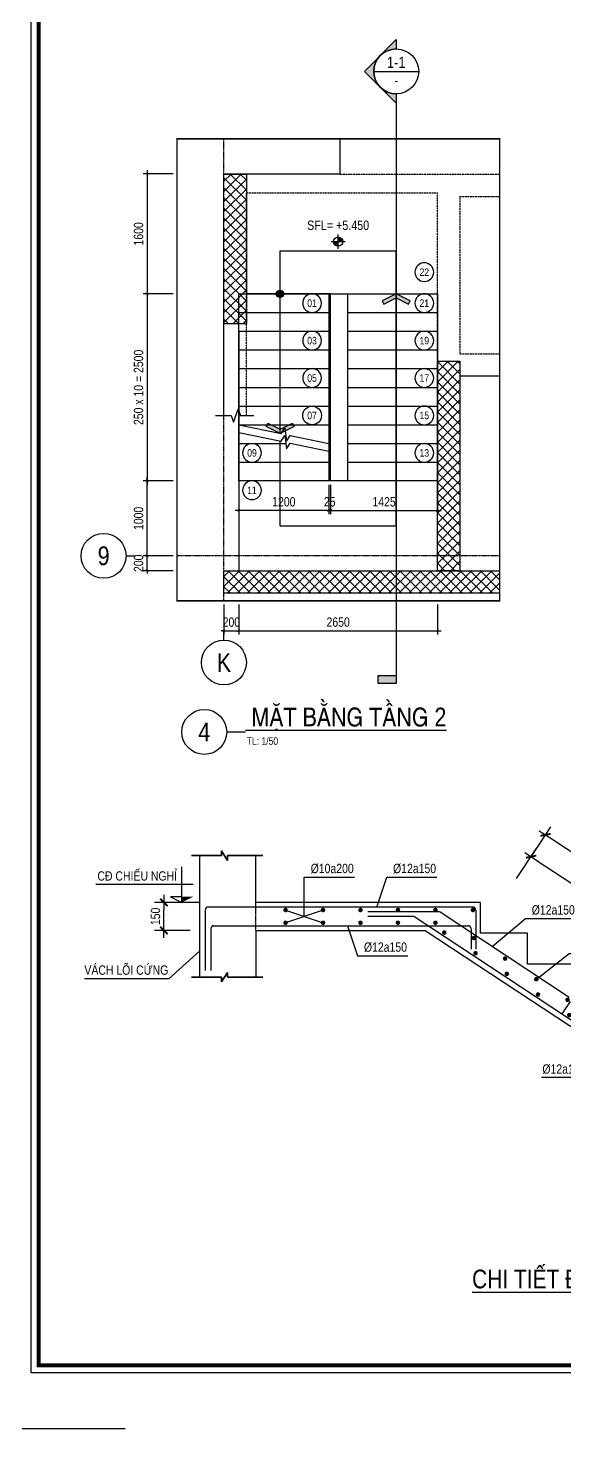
# Model space of a CAD drawing. Header units: millimetres. Extents: x 379264 to 1158416, y -283062 to 356890.
# Drawn here: x 820738 to 827906, y -31152 to -12440 of the extents above; entities that cross this region are included whole.
import ezdxf
from ezdxf.enums import TextEntityAlignment as Align

# ---------------------------------------------------------------- set-up
doc = ezdxf.new("R2010")
doc.units = ezdxf.units.MM
for name, pattern in [('BLOCK A - CHI TIET THANG 2$0$Center101', [13, 10, -1, 1, -1]), ('BLOCK B - CHI TIET THANG 5$0$$0$HIDDEN', [0.375, 0.25, -0.125]), ('BLOCK B - CHI TIET THANG 5$0$HIDDEN', [0.375, 0.25, -0.125]), ('CENTER', [2, 1.25, -0.25, 0.25, -0.25]), ('HIDDEN', [9.525, 6.35, -3.175])]:
    doc.linetypes.add(name, pattern=pattern)
for name, color, linetype in [('01PM. TEXT A', 3, 'Continuous'), ('02PM. TEXT B', 4, 'Continuous'), ('03PM. TEXT C', 1, 'Continuous'), ('04PM. THIN', 7, 'Continuous'), ('05PM. FRAME', 4, 'Continuous'), ('06PM. HIDDEN', 4, 'HIDDEN'), ('07PM. WACO', 6, 'Continuous'), ('08PM. SSS X', 6, 'Continuous'), ('11PM. DIM', 2, 'Continuous'), ('12PM. GRID', 8, 'CENTER'), ('13PM. HATCH', 8, 'Continuous'), ('BLOCK A - CHI TIET THANG 2$0$Basement Grid Line', 250, 'BLOCK A - CHI TIET THANG 2$0$Center101'), ('BLOCK A - CHI TIET THANG 2$0$Number Step', 94, 'Continuous'), ('BLOCK B - CHI TIET THANG 5$0$Ghi chu ban ve', 3, 'Continuous'), ('BLOCK B - CHI TIET THANG 5$0$Ky hieu Truc', 1, 'Continuous'), ('BLOCK B - CHI TIET THANG 5$0$Number Step', 94, 'Continuous'), ('MB Ham 1$0$Staircase', 30, 'Continuous'), ('MB_Cot tang 1$0$Concrete Line', 6, 'Continuous')]:
    doc.layers.add(name, color=color, linetype=linetype)
doc.styles.add('[PMDC2013]STYLE', font='arial.ttf', dxfattribs={"width": 0.8})
doc.styles.add('BLOCK A - CHI TIET THANG 2$0$VNI-HelveCB', font='VHELVCB_0.TTF')
doc.styles.add('BLOCK B - CHI TIET THANG 5$0$$0$Title Block Bold', font='VHELVEB_0.TTF')
doc.styles.add('BLOCK B - CHI TIET THANG 5$0$VNI-HelveC', font='VHELVCN_0.TTF')
doc.styles.add('BLOCK B - CHI TIET THANG 5$0$VNI-HelveCB', font='VHELVCB_0.TTF')
doc.dimstyles.new('20', dxfattribs={"dimtxt": 250, "dimasz": 200, "dimexe": 250, "dimexo": 0, "dimgap": 100, "dimtad": 1, "dimdec": 0, "dimlfac": 0.2, "dimzin": 0, "dimdsep": 46, "dimtxsty": '[PMDC2013]STYLE', "dimblk": 'TICK', "dimcen": 0, "dimdle": 300, "dimclrd": 2, "dimclre": 2, "dimclrt": 4, "dimadec": 0, "dimazin": 0, "dimtfac": 0.004, "dimtdec": 0, "dimtix": 1, "dimtmove": 2, "dimatfit": 3, "dimldrblk": 'TICK', "dimfxl": 1, "dimtvp": 0.8, "dimtolj": 1, "dimtzin": 0, "dimarcsym": 0})
doc.dimstyles.new('BLOCK A - CHI TIET THANG 1$0$Dim 50 (A1-A2)', dxfattribs={"dimscale": 50, "dimtxt": 2.5, "dimasz": 0.7, "dimexe": 1, "dimexo": 1, "dimgap": 1, "dimtad": 1, "dimdec": 0, "dimzin": 12, "dimdsep": 46, "dimtxsty": '[PMDC2013]STYLE', "dimblk": 'ARCHTICK', "dimcen": 0, "dimdle": 1, "dimclrd": 2, "dimclre": 2, "dimclrt": 4, "dimadec": 0, "dimazin": 0, "dimtfac": 1, "dimtdec": 0, "dimtix": 1, "dimtmove": 2, "dimatfit": 3, "dimldrblk": 'ARCHTICK', "dimfxl": 1, "dimtolj": 1, "dimtzin": 0, "dimarcsym": 0})

# ---------------------------------------------------------------- blocks, each defined once
blk = doc.blocks.new('*U697')
at = {"layer": '13PM. HATCH'}
h = blk.add_hatch(dxfattribs=at)
h.set_pattern_fill('ANSI37', color=256, scale=30, style=0)
h.set_pattern_definition([(45, (-200, 2500), (-67.352, 67.352), []), (135, (-200, 2500), (-67.352, -67.352), [])])
h.paths.add_polyline_path([(-250, 2650), (-250, -150), (50, -150), (50, 2650)])
at = {"layer": '07PM. WACO'}
blk.add_lwpolyline([(-250, 2650), (-250, -150), (50, -150), (50, 2650)], close=True, dxfattribs=at)
blk = doc.blocks.new('_ArchTick')
at = {"color": 0, "linetype": 'ByBlock', "const_width": 0.15}
blk.add_lwpolyline([(-0.5, -0.5), (0.5, 0.5)], dxfattribs=at)
blk = doc.blocks.new('*D725')
at = {"layer": '11PM. DIM', "color": 2, "lineweight": -2, "transparency": 16777216}
for p, q in [((822327, -19490), (822327, -19455)), ((822677, -19490), (822277, -19490)), ((822327, -19690), (822327, -19490)), ((822677, -19690), (822277, -19690)), ((822327, -19690), (822327, -19725))]:
    blk.add_line(p, q, dxfattribs=at)
at = {"layer": 'Defpoints', "color": 0, "transparency": 16777216}
for p in [(822327, -19490), (822727, -19490), (822727, -19690)]:
    blk.add_point(p, dxfattribs=at)
at = {"layer": '11PM. DIM', "color": 2, "lineweight": -2, "transparency": 16777216, "xscale": 35, "yscale": 35, "zscale": 35}
for p, rotation in [((822327, -19490), 270), ((822327, -19690), 90)]:
    blk.add_blockref('_ArchTick', p, dxfattribs=dict(at, rotation=rotation))
at = {"layer": '11PM. DIM', "color": 4, "transparency": 16777216, "insert": (822214, -19590), "char_height": 125, "attachment_point": 5, "rotation": 90, "style": '[PMDC2013]STYLE'}
blk.add_mtext('\\A1;200', dxfattribs=at)
blk = doc.blocks.new('*D726')
at = {"layer": '11PM. DIM', "color": 2, "lineweight": -2, "transparency": 16777216}
for p, q in [((823353, -20140), (823353, -20540)), ((823553, -20140), (823553, -20540)), ((823353, -20490), (823318, -20490)), ((823353, -20490), (823553, -20490)), ((823553, -20490), (823588, -20490))]:
    blk.add_line(p, q, dxfattribs=at)
at = {"layer": 'Defpoints', "color": 0, "transparency": 16777216}
for p in [(823353, -20090), (823553, -20090), (823553, -20490)]:
    blk.add_point(p, dxfattribs=at)
at = {"layer": '11PM. DIM', "color": 2, "lineweight": -2, "transparency": 16777216, "xscale": 35, "yscale": 35, "zscale": 35}
blk.add_blockref('_ArchTick', (823353, -20490), dxfattribs=at)
at = {"layer": '11PM. DIM', "color": 2, "lineweight": -2, "transparency": 16777216, "xscale": 35, "yscale": 35, "zscale": 35, "rotation": 180}
blk.add_blockref('_ArchTick', (823553, -20490), dxfattribs=at)
at = {"layer": '11PM. DIM', "color": 4, "transparency": 16777216, "insert": (823453, -20376), "char_height": 125, "attachment_point": 5, "style": '[PMDC2013]STYLE'}
blk.add_mtext('\\A1;200', dxfattribs=at)
blk = doc.blocks.new('*D727')
at = {"layer": '11PM. DIM', "color": 2, "lineweight": -2, "transparency": 16777216}
for p, q in [((823553, -20140), (823553, -20540)), ((826203, -20140), (826203, -20540)), ((823503, -20490), (826253, -20490))]:
    blk.add_line(p, q, dxfattribs=at)
at = {"layer": 'Defpoints', "color": 0, "transparency": 16777216}
for p in [(823553, -20090), (826203, -20090), (826203, -20490)]:
    blk.add_point(p, dxfattribs=at)
at = {"layer": '11PM. DIM', "color": 2, "lineweight": -2, "transparency": 16777216, "xscale": 35, "yscale": 35, "zscale": 35, "rotation": 180}
blk.add_blockref('_ArchTick', (823553, -20490), dxfattribs=at)
at = {"layer": '11PM. DIM', "color": 2, "lineweight": -2, "transparency": 16777216, "xscale": 35, "yscale": 35, "zscale": 35}
blk.add_blockref('_ArchTick', (826203, -20490), dxfattribs=at)
at = {"layer": '11PM. DIM', "color": 4, "transparency": 16777216, "insert": (824878, -20376), "char_height": 125, "attachment_point": 5, "style": '[PMDC2013]STYLE'}
blk.add_mtext('\\A1;2650', dxfattribs=at)
blk = doc.blocks.new('BLOCK B - CHI TIET THANG 5$0$HTT-Grid')
at = {"layer": '05PM. FRAME', "linetype": 'ByBlock', "lineweight": -2}
blk.add_line((0, -2.5), (0, 0), dxfattribs=at)
blk.add_circle((0, -8.5), 6, dxfattribs=at)
at = {"layer": '03PM. TEXT C', "linetype": 'ByBlock', "lineweight": -2, "style": 'BLOCK B - CHI TIET THANG 5$0$VNI-HelveC'}
blk.add_attdef('GRID', text='', height=5, dxfattribs=at).set_placement((0, -8.5), align=Align.MIDDLE)
blk = doc.blocks.new('*U693')
h = blk.add_hatch(color=256)
edge = h.paths.add_edge_path()
edge.add_line((0, -600), (0, -849))
edge.add_line((0, -849), (-849, 0))
edge.add_line((-849, 0), (0, 849))
edge.add_line((0, 849), (0, 600))
edge.add_arc((0, 0), 600, 90, 270)
blk.add_hatch(color=256).paths.add_polyline_path([(-480, -16350), (-480, -16136), (0, -16136), (0, -16350)])
blk.add_line((-600, 0), (600, 0))
at = {"linetype": 'BLOCK B - CHI TIET THANG 5$0$$0$HIDDEN', "ltscale": 10}
blk.add_line((0, -600), (0, -16350), dxfattribs=at)
blk.add_lwpolyline([(0, -600), (0, -849), (-849, 0), (0, 849), (0, 600, 1)], format="xyb", close=True)
blk.add_lwpolyline([(-480, -16350), (-480, -16136), (0, -16136), (0, -16350)], close=True)
blk.add_circle((0, 0), 600)
at = {"style": 'BLOCK B - CHI TIET THANG 5$0$$0$Title Block Bold', "flags": 8}
blk.add_attdef('VIEWNUMBER', text='', height=300, dxfattribs=at).set_placement((0, 0), align=Align.BOTTOM_CENTER)
blk.add_attdef('DRAWINGREFERENCE', text='', height=250, dxfattribs=at).set_placement((0, -120), align=Align.TOP_CENTER)
blk = doc.blocks.new('*D728')
at = {"layer": '11PM. DIM', "color": 2, "lineweight": -2, "transparency": 16777216}
for p, q in [((822677, -15990), (822277, -15990)), ((822327, -15940), (822327, -18540)), ((822677, -18490), (822277, -18490))]:
    blk.add_line(p, q, dxfattribs=at)
at = {"layer": 'Defpoints', "color": 0, "transparency": 16777216}
for p in [(822727, -15990), (822327, -18490), (822727, -18490)]:
    blk.add_point(p, dxfattribs=at)
at = {"layer": '11PM. DIM', "color": 2, "lineweight": -2, "transparency": 16777216, "xscale": 35, "yscale": 35, "zscale": 35}
for p, rotation in [((822327, -15990), 90), ((822327, -18490), 270)]:
    blk.add_blockref('_ArchTick', p, dxfattribs=dict(at, rotation=rotation))
at = {"layer": '11PM. DIM', "color": 4, "transparency": 16777216, "insert": (822214, -17240), "char_height": 125, "attachment_point": 5, "rotation": 90, "style": '[PMDC2013]STYLE'}
blk.add_mtext('\\A1;250 x 10 = 2500', dxfattribs=at)
blk = doc.blocks.new('*U696')
at = {"layer": '13PM. HATCH'}
h = blk.add_hatch(dxfattribs=at)
h.set_pattern_fill('ANSI37', color=256, scale=30, style=0)
h.set_pattern_definition([(45, (-200, 1700), (-67.352, 67.352), []), (135, (-200, 1700), (-67.352, -67.352), [])])
h.paths.add_polyline_path([(-250, 1850), (-250, -150), (50, -150), (50, 1850)])
at = {"layer": '07PM. WACO'}
blk.add_lwpolyline([(-250, 1850), (-250, -150), (50, -150), (50, 1850)], close=True, dxfattribs=at)
blk = doc.blocks.new('MB Ham 1$0$Arrow 60')
at = {"linetype": 'ByBlock', "lineweight": -2}
h = blk.add_hatch(color=0, dxfattribs=at)
h.paths.add_polyline_path([(1.88, 0.94), (1.65, 1.38), (0, 0.56), (-1.65, 1.38), (-1.88, 0.94), (0, 0)], flags=17)
h.paths.add_polyline_path([(1.65, 1.38), (1.88, 0.94), (0, 0), (-1.88, 0.94), (-1.65, 1.38), (0, 0.56)])
blk.add_hatch(color=0, dxfattribs=at).paths.add_polyline_path([(1.65, 1.38), (1.88, 0.94), (0, 0), (-1.88, 0.94), (-1.65, 1.38), (0, 0.56)])
at = {"color": 0, "linetype": 'ByBlock', "lineweight": -2}
blk.add_lwpolyline([(1.65, 1.38), (1.88, 0.94), (0, 0), (-1.88, 0.94), (-1.65, 1.38), (0, 0.56)], close=True, dxfattribs=at)
blk = doc.blocks.new('MB Ham 1$0$Dot')
at = {"linetype": 'ByBlock', "lineweight": -2}
h = blk.add_hatch(color=0, dxfattribs=at)
edge = h.paths.add_edge_path()
edge.add_arc((0, 0), 0.5, 0, 360)
at = {"color": 0, "linetype": 'ByBlock', "lineweight": -2}
blk.add_line((0, -1), (0, 1), dxfattribs=at)
blk.add_circle((0, 0), 0.5, dxfattribs=at)
blk = doc.blocks.new('BLOCK A - CHI TIET THANG 2$0$Number Step')
at = {"color": 0, "linetype": 'ByBlock'}
blk.add_circle((0, 0), 2.5, dxfattribs=at)
at = {"color": 0, "linetype": 'ByBlock', "lineweight": -2, "style": 'BLOCK A - CHI TIET THANG 2$0$VNI-HelveCB'}
blk.add_attdef('TEXT', text='', height=2, dxfattribs=at).set_placement((0, 0), align=Align.MIDDLE)
blk = doc.blocks.new('*D729')
at = {"layer": '11PM. DIM', "color": 2, "lineweight": -2, "transparency": 16777216}
for p, q in [((824778, -18540), (824778, -18933)), ((826203, -18540), (826203, -18933)), ((824728, -18883), (826253, -18883))]:
    blk.add_line(p, q, dxfattribs=at)
at = {"layer": 'Defpoints', "color": 0, "transparency": 16777216}
for p in [(824778, -18490), (826203, -18490), (826203, -18883)]:
    blk.add_point(p, dxfattribs=at)
at = {"layer": '11PM. DIM', "color": 2, "lineweight": -2, "transparency": 16777216, "xscale": 35, "yscale": 35, "zscale": 35, "rotation": 180}
blk.add_blockref('_ArchTick', (824778, -18883), dxfattribs=at)
at = {"layer": '11PM. DIM', "color": 2, "lineweight": -2, "transparency": 16777216, "xscale": 35, "yscale": 35, "zscale": 35}
blk.add_blockref('_ArchTick', (826203, -18883), dxfattribs=at)
at = {"layer": '11PM. DIM', "color": 4, "transparency": 16777216, "insert": (825491, -18769), "char_height": 125, "attachment_point": 5, "style": '[PMDC2013]STYLE'}
blk.add_mtext('\\A1;1425', dxfattribs=at)
blk = doc.blocks.new('*D730')
at = {"layer": '11PM. DIM', "color": 2, "lineweight": -2, "transparency": 16777216}
for p, q in [((823553, -18540), (823553, -18933)), ((824753, -18540), (824753, -18933)), ((824803, -18883), (823503, -18883))]:
    blk.add_line(p, q, dxfattribs=at)
at = {"layer": 'Defpoints', "color": 0, "transparency": 16777216}
for p in [(823553, -18490), (824753, -18490), (823553, -18883)]:
    blk.add_point(p, dxfattribs=at)
at = {"layer": '11PM. DIM', "color": 2, "lineweight": -2, "transparency": 16777216, "xscale": 35, "yscale": 35, "zscale": 35, "rotation": 180}
blk.add_blockref('_ArchTick', (823553, -18883), dxfattribs=at)
at = {"layer": '11PM. DIM', "color": 2, "lineweight": -2, "transparency": 16777216, "xscale": 35, "yscale": 35, "zscale": 35}
blk.add_blockref('_ArchTick', (824753, -18883), dxfattribs=at)
at = {"layer": '11PM. DIM', "color": 4, "transparency": 16777216, "insert": (824153, -18769), "char_height": 125, "attachment_point": 5, "style": '[PMDC2013]STYLE'}
blk.add_mtext('\\A1;1200', dxfattribs=at)
blk = doc.blocks.new('*D731')
at = {"layer": '11PM. DIM', "color": 2, "lineweight": -2, "transparency": 16777216}
for p, q in [((822677, -18490), (822277, -18490)), ((822327, -19540), (822327, -18440)), ((822677, -19490), (822277, -19490))]:
    blk.add_line(p, q, dxfattribs=at)
at = {"layer": 'Defpoints', "color": 0, "transparency": 16777216}
for p in [(822327, -18490), (822727, -18490), (822727, -19490)]:
    blk.add_point(p, dxfattribs=at)
at = {"layer": '11PM. DIM', "color": 2, "lineweight": -2, "transparency": 16777216, "xscale": 35, "yscale": 35, "zscale": 35}
for p, rotation in [((822327, -18490), 90), ((822327, -19490), 270)]:
    blk.add_blockref('_ArchTick', p, dxfattribs=dict(at, rotation=rotation))
at = {"layer": '11PM. DIM', "color": 4, "transparency": 16777216, "insert": (822214, -18990), "char_height": 125, "attachment_point": 5, "rotation": 90, "style": '[PMDC2013]STYLE'}
blk.add_mtext('\\A1;1000', dxfattribs=at)
blk = doc.blocks.new('*D732')
at = {"layer": '11PM. DIM', "color": 2, "lineweight": -2, "transparency": 16777216}
for p, q in [((822677, -14390), (822277, -14390)), ((822327, -14340), (822327, -16040)), ((822677, -15990), (822277, -15990))]:
    blk.add_line(p, q, dxfattribs=at)
at = {"layer": 'Defpoints', "color": 0, "transparency": 16777216}
for p in [(822727, -14390), (822327, -15990), (822727, -15990)]:
    blk.add_point(p, dxfattribs=at)
at = {"layer": '11PM. DIM', "color": 2, "lineweight": -2, "transparency": 16777216, "xscale": 35, "yscale": 35, "zscale": 35}
for p, rotation in [((822327, -14390), 90), ((822327, -15990), 270)]:
    blk.add_blockref('_ArchTick', p, dxfattribs=dict(at, rotation=rotation))
at = {"layer": '11PM. DIM', "color": 4, "transparency": 16777216, "insert": (822214, -15190), "char_height": 125, "attachment_point": 5, "rotation": 90, "style": '[PMDC2013]STYLE'}
blk.add_mtext('\\A1;1600', dxfattribs=at)
blk = doc.blocks.new('BLOCK B - CHI TIET THANG 5$0$HTT-Title')
at = {"lineweight": -2}
blk.add_line((6, 0), (11, 0), dxfattribs=at)
at = {"linetype": 'ByBlock', "lineweight": -2}
blk.add_circle((0, 0), 6, dxfattribs=at)
at = {"linetype": 'ByBlock', "lineweight": -2, "style": 'BLOCK B - CHI TIET THANG 5$0$VNI-HelveCB'}
blk.add_attdef('DWG.NAME', text='', height=5, dxfattribs=at).set_placement((11, 0), align=Align.BOTTOM_LEFT)
blk.add_attdef('NUMBER', text='', height=5, dxfattribs=at).set_placement((0, 0), align=Align.MIDDLE_CENTER)
at = {"linetype": 'ByBlock', "lineweight": -2, "style": 'BLOCK B - CHI TIET THANG 5$0$VNI-HelveC'}
blk.add_attdef('SCALE', text='', height=2, dxfattribs=at).set_placement((11.32, -1.41), align=Align.TOP_LEFT)
blk = doc.blocks.new('BLOCK B - CHI TIET THANG 5$0$Number Step')
at = {"color": 0, "linetype": 'ByBlock'}
blk.add_circle((0, 0), 2.5, dxfattribs=at)
at = {"color": 0, "linetype": 'ByBlock', "lineweight": -2, "style": 'BLOCK B - CHI TIET THANG 5$0$VNI-HelveCB'}
blk.add_attdef('TEXT', text='', height=2, dxfattribs=at).set_placement((0, 0), align=Align.MIDDLE)
blk = doc.blocks.new('*D733')
at = {"layer": '11PM. DIM', "color": 2, "lineweight": -2, "transparency": 16777216}
for p, q in [((824753, -18540), (824753, -18933)), ((824778, -18540), (824778, -18933)), ((824753, -18883), (824718, -18883)), ((824753, -18883), (824778, -18883)), ((824778, -18883), (824813, -18883))]:
    blk.add_line(p, q, dxfattribs=at)
at = {"layer": 'Defpoints', "color": 0, "transparency": 16777216}
for p in [(824753, -18490), (824778, -18490), (824778, -18883)]:
    blk.add_point(p, dxfattribs=at)
at = {"layer": '11PM. DIM', "color": 2, "lineweight": -2, "transparency": 16777216, "xscale": 35, "yscale": 35, "zscale": 35}
blk.add_blockref('_ArchTick', (824753, -18883), dxfattribs=at)
at = {"layer": '11PM. DIM', "color": 2, "lineweight": -2, "transparency": 16777216, "xscale": 35, "yscale": 35, "zscale": 35, "rotation": 180}
blk.add_blockref('_ArchTick', (824778, -18883), dxfattribs=at)
at = {"layer": '11PM. DIM', "color": 4, "transparency": 16777216, "insert": (824765, -18769), "char_height": 125, "attachment_point": 5, "style": '[PMDC2013]STYLE'}
blk.add_mtext('\\A1;25', dxfattribs=at)
blk = doc.blocks.new('BLOCK B - CHI TIET THANG 5$0$13123123213')
at = {"linetype": 'ByBlock'}
h = blk.add_hatch(color=0, dxfattribs=at)
h.paths.add_polyline_path([(0, 1), (0, 0), (1, 0, 0.414214)])
h.paths.add_polyline_path([(0, 0), (-1, 0, 0.414214), (0, -1)])
at = {"color": 0, "linetype": 'ByBlock'}
for p, q in [((-1.5, 0), (1.5, 0)), ((0, -1.5), (0, 1.5))]:
    blk.add_line(p, q, dxfattribs=at)
blk.add_circle((0, 0), 1, dxfattribs=at)
at = {"color": 0, "linetype": 'ByBlock', "lineweight": -2, "style": 'BLOCK B - CHI TIET THANG 5$0$VNI-HelveC'}
for tag, p in [('TEXT1', (0, 10.5)), ('TEXT2', (0, 7)), ('TEXT3', (0, 3.5))]:
    blk.add_attdef(tag, text='', height=2, dxfattribs=at).set_placement(p, align=Align.MIDDLE_CENTER)
blk = doc.blocks.new('CHG_XX_Khung ten')
blk.add_lwpolyline([(15, 579), (826, 579), (826, 15), (15, 15)], close=True)
at = {"color": 4, "linetype": 'Continuous', "const_width": 1}
blk.add_lwpolyline([(17, 577), (824, 577), (824, 17), (17, 17)], close=True, dxfattribs=at)
at = {"layer": 'Defpoints', "color": 1, "ltscale": 2}
blk.add_lwpolyline([(40.06, 0), (0, 0), (0, 40)], dxfattribs=at)
blk = doc.blocks.new('TICK')
at = {"color": 0, "linetype": 'ByBlock'}
blk.add_line((1, 0), (-1, 0), dxfattribs=at)
at = {"color": 7, "linetype": 'ByBlock', "const_width": 0.25}
blk.add_lwpolyline([(-0.5, -0.5), (0.5, 0.5)], dxfattribs=at)
blk = doc.blocks.new('*D489')
at = {"layer": '11PM. DIM', "color": 2, "lineweight": -2, "ltscale": 0.3, "transparency": 16777216}
for p, q in [((964, 636), (1487, 1428)), ((1516, 1110), (3686, -323)), ((3468, -1017), (3991, -224))]:
    blk.add_line(p, q, dxfattribs=at)
at = {"layer": 'Defpoints', "color": 0, "ltscale": 0.3, "transparency": 16777216}
for p in [(964, 636), (3853, -433), (3468, -1017)]:
    blk.add_point(p, dxfattribs=at)
at = {"layer": '11PM. DIM', "color": 2, "lineweight": -2, "ltscale": 0.3, "transparency": 16777216, "xscale": 200, "yscale": 200, "zscale": 200}
for p, rotation in [((1350, 1220), 146.5751888146458), ((3853, -433), 326.5751888146458)]:
    blk.add_blockref('TICK', p, dxfattribs=dict(at, rotation=rotation))
at = {"layer": '11PM. DIM', "color": 4, "ltscale": 0.3, "transparency": 16777216, "insert": (2728, 585), "char_height": 250, "attachment_point": 5, "rotation": 326.5752, "style": '[PMDC2013]STYLE'}
blk.add_mtext('\\A1;L/4', dxfattribs=at)
blk = doc.blocks.new('*U685')
at = {"const_width": 60}
for points in [[(-30, 0, 1), (30, 0, 1)], [(970, 0, 1), (1030, 0, 1)], [(1970, 0, 1), (2030, 0, 1)], [(2970, 0, 1), (3030, 0, 1)], [(3970, 0, 1), (4030, 0, 1)], [(4970, 0, 1), (5030, 0, 1)], [(5970, 0, 1), (6030, 0, 1)], [(6970, 0, 1), (7030, 0, 1)], [(7970, 0, 1), (8030, 0, 1)], [(8970, 0, 1), (9030, 0, 1)], [(9970, 0, 1), (10030, 0, 1)], [(10970, 0, 1), (11030, 0, 1)], [(11970, 0, 1), (12030, 0, 1)], [(12970, 0, 1), (13030, 0, 1)]]:
    blk.add_lwpolyline(points, format="xyb", close=True, dxfattribs=at)
blk = doc.blocks.new('*U812')
at = {"const_width": 60}
for points in [[(-30, 0, 1), (30, 0, 1)], [(970, 0, 1), (1030, 0, 1)], [(1970, 0, 1), (2030, 0, 1)], [(2970, 0, 1), (3030, 0, 1)]]:
    blk.add_lwpolyline(points, format="xyb", close=True, dxfattribs=at)
blk = doc.blocks.new('*U809')
at = {"const_width": 60}
for points in [[(-4970, 0, -1), (-5030, 0, -1)], [(-3970, 0, -1), (-4030, 0, -1)], [(-2970, 0, -1), (-3030, 0, -1)], [(-1970, 0, -1), (-2030, 0, -1)], [(-970, 0, -1), (-1030, 0, -1)], [(30, 0, -1), (-30, 0, -1)]]:
    blk.add_lwpolyline(points, format="xyb", close=True, dxfattribs=at)
blk = doc.blocks.new('*U811')
at = {"const_width": 60}
for points in [[(-3970, 0, -1), (-4030, 0, -1)], [(-2970, 0, -1), (-3030, 0, -1)], [(-1970, 0, -1), (-2030, 0, -1)], [(-970, 0, -1), (-1030, 0, -1)], [(30, 0, -1), (-30, 0, -1)]]:
    blk.add_lwpolyline(points, format="xyb", close=True, dxfattribs=at)
blk = doc.blocks.new('*D485')
at = {"layer": '11PM. DIM', "color": 2, "lineweight": -2, "ltscale": 0.3, "transparency": 16777216}
for p, q in [((1350, 1220), (1873, 2013)), ((1902, 1694), (11568, -4686)), ((11350, -5380), (11873, -4587))]:
    blk.add_line(p, q, dxfattribs=at)
at = {"layer": 'Defpoints', "color": 0, "ltscale": 0.3, "transparency": 16777216}
for p in [(1350, 1220), (11735, -4796), (11350, -5380)]:
    blk.add_point(p, dxfattribs=at)
at = {"layer": '11PM. DIM', "color": 2, "lineweight": -2, "ltscale": 0.3, "transparency": 16777216, "xscale": 200, "yscale": 200, "zscale": 200}
for p, rotation in [((1735, 1804), 146.5751888146458), ((11735, -4796), 326.5751888146458)]:
    blk.add_blockref('TICK', p, dxfattribs=dict(at, rotation=rotation))
at = {"layer": '11PM. DIM', "color": 4, "ltscale": 0.3, "transparency": 16777216, "insert": (6859, -1308), "char_height": 250, "attachment_point": 5, "rotation": 326.5752, "style": '[PMDC2013]STYLE'}
blk.add_mtext('\\A1;L', dxfattribs=at)
blk = doc.blocks.new('*U684')
at = {"layer": '04PM. THIN'}
for p, q in [((0, 0), (0, 950)), ((-300, 475), (2300, 475)), ((0, 150), (300, 150)), ((300, 150), (0, 0))]:
    blk.add_line(p, q, dxfattribs=at)
at = {"layer": '04PM. THIN', "linetype": 'ByBlock'}
blk.add_line((-475, 0), (475, 0), dxfattribs=at)
at = {"layer": '04PM. THIN'}
blk.add_solid([(0, 0), (0, 150), (-300, 150)], dxfattribs=at)
blk = doc.blocks.new('*D487')
at = {"layer": '11PM. DIM', "color": 2, "lineweight": -2, "ltscale": 0.3, "transparency": 16777216}
for p, q in [((-7751, 0), (-8701, 0)), ((-8451, -550), (-8451, -200)), ((-7751, -750), (-8701, -750))]:
    blk.add_line(p, q, dxfattribs=at)
at = {"layer": 'Defpoints', "color": 0, "ltscale": 0.3, "transparency": 16777216}
for p in [(-7751, 0), (-8451, 0), (-7751, -750)]:
    blk.add_point(p, dxfattribs=at)
at = {"layer": '11PM. DIM', "color": 2, "lineweight": -2, "ltscale": 0.3, "transparency": 16777216, "xscale": 200, "yscale": 200, "zscale": 200}
for p, rotation in [((-8451, 0), 90), ((-8451, -750), 270)]:
    blk.add_blockref('TICK', p, dxfattribs=dict(at, rotation=rotation))
at = {"layer": '11PM. DIM', "color": 4, "ltscale": 0.3, "transparency": 16777216, "insert": (-8678, -375), "char_height": 250, "attachment_point": 5, "rotation": 90, "style": '[PMDC2013]STYLE'}
blk.add_mtext('\\A1;150', dxfattribs=at)
blk = doc.blocks.new('A$C598B0536')
at = {"layer": '04PM. THIN'}
for p, q in [((-4205, -205), (-5205, -545)), ((-5205, -205), (-4205, -545))]:
    blk.add_line(p, q, dxfattribs=at)
for points in [[(-5815, 1249.3), (-5815, 1249.3), (-6757.7, 1249.3), (-6758.7, 1122), (-6918.4, 1372.7), (-6918.4, 1249.3), (-7712.3, 1249.3), (-7712.3, 1249.3), (-6918.1, 1249.3), (-6918.4, 1372.7), (-6758.7, 1122), (-6758.2, 1249.3)], [(-5815, -1997.9), (-5815, -1997.9), (-6757.7, -1997.9), (-6758.7, -1870.6), (-6918.4, -2121.4), (-6918.4, -1997.9), (-7712.3, -1997.9), (-7712.3, -1997.9), (-6918.1, -1997.9), (-6918.4, -2121.4), (-6758.7, -1870.6), (-6758.2, -1997.9)]]:
    blk.add_lwpolyline(points, close=True, dxfattribs=at)
at = {"layer": '04PM. THIN', "flags": 128}
for points in [[(-4705, -375), (-4705, 675), (-3363.6, 675)], [(-2770.2, -125), (-2505.9, 675), (-1164.5, 675)], [(-3547.7, -625), (-3283.4, -1425), (-1942, -1425)], [(312.6, -1181.1), (1196.1, -431), (2537.5, -431)], [(-7497.7, -1299.5), (-8317.3, -2039.6), (-10570, -2039.6)], [(1489.5, -2053.7), (2363.2, -1366.5), (3704.6, -1366.5)], [(3510.4, -3860.7), (2968.3, -4682.1), (1626.9, -4682.1)]]:
    blk.add_lwpolyline(points, dxfattribs=at)
at = {"layer": '05PM. FRAME', "ltscale": 0.25}
for p, q in [((-7497.7, -1997.9), (-7497.7, 1249.3)), ((-5995, 0), (-5995, 1249.3)), ((-5995, -748.6), (-5995, -1997.9)), ((-5995, -750), (-1475.2, -750)), ((-1475.2, -750), (9774.8, -8175))]:
    blk.add_line(p, q, dxfattribs=at)
blk.add_lwpolyline([(10000, -7425), (10000, -7425), (10000, -6600), (8750, -6600), (8750, -5775), (7500, -5775), (7500, -4950), (6250, -4950), (6250, -4125), (5000, -4125), (5000, -3300), (3750, -3300), (3750, -2475), (2500, -2475), (2500, -1650), (1250, -1650), (1250, -825), (0, -825), (0, 0), (-5995, 0)], dxfattribs=at)
at = {"layer": '06PM. HIDDEN', "linetype": 'HIDDEN', "ltscale": 0.25}
blk.add_line((-5995, -748.6), (-5995, 0), dxfattribs=at)
at = {"layer": '08PM. SSS X', "ltscale": 400}
for p, q in [((-7347.7, -205.3), (-7347.7, -1822.8)), ((-205, -125), (-7275, -125)), ((-1122.2, -250), (-3011.9, -250)), ((2368.2, -2537.8), (-1078.1, -263.2)), ((-125, -205), (-125, -1247.4)), ((-7197.7, -703.6), (-7197.7, -1822.8)), ((-7125, -625), (-330, -625)), ((-1795.1, -375), (-3011.9, -375)), ((-1751, -388.2), (9837.7, -8036.8)), ((-250, -705), (-250, -1247.4)), ((2390.9, -2648.6), (2173.3, -2978.3))]:
    blk.add_line(p, q, dxfattribs=at)
for centre, start, end in [((-7267.7, -205.3), 90.01477, 180), ((-1122.2, -330), 56.57519, 90), ((-205, -205), 0, 90), ((-7117.7, -703.6), 90, 180), ((-1795.1, -455), 56.57519, 90), ((-330, -705), 0, 90)]:
    blk.add_arc(centre, 80, start, end, dxfattribs=at)
at = {"layer": '02PM. TEXT B', "ltscale": 500, "xscale": -1}
blk.add_blockref('*U684', (-7972.7, 0), dxfattribs=at)
at = {"layer": '04PM. THIN'}
blk.add_blockref('*U809', (-205, -205), dxfattribs=at)
at = {"layer": '04PM. THIN', "xscale": -1, "rotation": 180}
blk.add_blockref('*U811', (-1205, -545), dxfattribs=at)
at = {"layer": '04PM. THIN'}
for name, p, rotation in [('*U685', (9880.8, -7969.4), 146.5751888174145), ('*U812', (2324.1, -2604.6), 146.5751888173837)]:
    blk.add_blockref(name, p, dxfattribs=dict(at, rotation=rotation))
at = {"layer": '01PM. TEXT A', "style": '[PMDC2013]STYLE', "width": 0.8}
blk.add_text('%%UCHI TIẾT ĐIỂN HÌNH VẾ THANG 1', height=500, dxfattribs=at).set_placement((4182.5, -10310.9), align=Align.CENTER)
at = {"layer": '02PM. TEXT B', "ltscale": 500, "style": '[PMDC2013]STYLE', "width": 0.8}
blk.add_text('CĐ CHIẾU NGHỈ', height=250, dxfattribs=at).set_placement((-10228.5, 705, 0), align=Align.MIDDLE_LEFT)
at = {"layer": '02PM. TEXT B', "color": 4, "style": '[PMDC2013]STYLE', "width": 0.8}
for s, p in [('%%C10a200', (-4534.9, 780)), ('%%C12a150', (-2335.9, 780)), ('%%C12a150', (1366.2, -326)), ('%%C12a150', (-3113.3, -1320)), ('VÁCH LÕI CỨNG', (-10575.6, -1934.6)), ('%%C12a150', (1650.6, -4577.1))]:
    blk.add_text(s, height=250, dxfattribs=at).set_placement(p)
at = {"layer": '11PM. DIM', "ltscale": 0.3}
for base, p1, p2, text, picture, middle in [((11735.2, -4796), (1349.6, 1219.8), (11349.6, -5380.2), 'L', '*D485', (6859.1, -1308.2)), ((3853.4, -432.7), (964, 635.6), (3467.8, -1017), 'L/4', '*D489', (2727.8, 584.9))]:
    dim = blk.add_linear_dim(base=base, p1=p1, p2=p2, angle=326.57519, text=text, dimstyle='20', override={"dimtxsty": '[PMDC2013]STYLE'}, dxfattribs=at)
    dim.commit()
    dim.dimension.update_dxf_attribs({"geometry": picture, "text_midpoint": middle})
dim = blk.add_linear_dim(base=(-8450.6, 0), p1=(-7750.6, -750), p2=(-7750.6, 0), angle=90, dimstyle='20', dxfattribs=at)
dim.commit()
dim.dimension.update_dxf_attribs({"geometry": '*D487', "text_midpoint": (-8678.3, -375)})

msp = doc.modelspace()

# ---------------------------------------------------------------- hatches: boundary and pattern name
at = {"layer": '13PM. HATCH'}
h = msp.add_hatch(dxfattribs=at)
h.set_pattern_fill('ANSI37', color=256, scale=30, style=0)
h.set_pattern_definition([(45, (-163287.69, -59706.15), (-67.351921, 67.351921), []), (135, (-163287.69, -59706.15), (-67.351921, -67.351921), [])])
h.paths.add_polyline_path([(823352.99, -19690.18), (823352.99, -19990.18), (827033.61, -19990.18), (827033.61, -19690.18)])

# ---------------------------------------------------------------- linework, layer by layer
at = {"linetype": 'BLOCK B - CHI TIET THANG 5$0$HIDDEN', "ltscale": 10, "const_width": 20}
msp.add_lwpolyline([(822727.47, -20090.18), (827033.61, -20090.18), (827033.61, -13920.23), (822727.47, -13920.23)], close=True, dxfattribs=at)
at = {"layer": '05PM. FRAME', "ltscale": 0.25}
for p, q in [((824902.99, -14390.18), (824902.99, -13920.23)), ((823352.88, -17617.39), (823352.88, -14390.18)), ((824902.88, -14390.18), (823352.88, -14390.18)), ((824777.99, -15990.19), (823652.88, -15990.18)), ((823552.99, -16490.18), (823552.99, -19690.18)), ((827033.61, -17090.18), (826502.88, -17090.18)), ((826202.99, -18490.18), (823552.99, -18490.18))]:
    msp.add_line(p, q, dxfattribs=at)
msp.add_lwpolyline([(823552.99, -18490.18), (823552.99, -15990.18), (824752.99, -15990.18), (824752.99, -18490.18)], close=True, dxfattribs=at)
for points in [[(824777.99, -18490.18), (824777.99, -15990.19), (826202.99, -15990.19), (826202.99, -18490.18), (825002.99, -18490.18)], [(823240.87, -17617.39), (823451.6, -17617.39), (823482.85, -17703.25), (823545.35, -17531.53), (823576.6, -17617.39), (823753.1, -17617.39)], [(823552.99, -17740.18), (824116.43, -17857.56), (824164.53, -17779.88), (824190.7, -17960.74), (824238.8, -17883.06), (824752.99, -17990.18)], [(823552.99, -17842.33), (824116.43, -17959.71), (824164.53, -17882.03), (824190.7, -18062.88), (824238.8, -17985.2), (824752.99, -18092.33)]]:
    msp.add_lwpolyline(points, dxfattribs=at)
at = {"layer": '06PM. HIDDEN', "linetype": 'HIDDEN', "ltscale": 0.25}
for p, q in [((824902.99, -14390.18), (827033.61, -14390.18)), ((823652.88, -14640.18), (826202.88, -14640.18)), ((823652.88, -17617.39), (823652.88, -14640.18)), ((826202.99, -16890.18), (826202.99, -14640.18)), ((826502.88, -14690.18), (826502.88, -16790.18)), ((826502.88, -14690.18), (827033.61, -14690.18)), ((826502.88, -16790.18), (827033.61, -16790.18))]:
    msp.add_line(p, q, dxfattribs=at)
at = {"layer": '07PM. WACO'}
msp.add_lwpolyline([(827033.61, -19990.18), (823352.99, -19990.18), (823352.99, -19690.18), (827033.61, -19690.18)], dxfattribs=at)
at = {"layer": '12PM. GRID', "ltscale": 3}
for p, q in [((823352.88, -20090.18), (823352.88, -13920.23)), ((827033.61, -19490.18), (822727.47, -19490.18))]:
    msp.add_line(p, q, dxfattribs=at)
at = {"layer": '13PM. HATCH'}
for p, q in [((824102.99, -17854.76), (824102.99, -15417.16)), ((824102.99, -15417.16), (825652.99, -15417.17)), ((825652.99, -19090.18), (825653.01, -15417.17)), ((825002.99, -15990.19), (825002.99, -18490.18)), ((823552.99, -16240.18), (824752.99, -16240.18)), ((825002.99, -16240.19), (826202.99, -16240.19)), ((823552.99, -16490.18), (824752.99, -16490.18)), ((825002.99, -16490.19), (826202.99, -16490.19)), ((823552.99, -16740.18), (824752.99, -16740.18)), ((825002.99, -16740.19), (826202.99, -16740.19)), ((823552.99, -16990.18), (824752.99, -16990.18)), ((825002.99, -16990.19), (826202.99, -16990.19)), ((823552.99, -17240.18), (824752.99, -17240.18)), ((825002.99, -17240.19), (826202.99, -17240.19)), ((823552.99, -17490.18), (824752.99, -17490.18)), ((825002.99, -17490.19), (826202.99, -17490.19)), ((823552.99, -17740.18), (824752.99, -17740.18)), ((825002.99, -17740.19), (826202.99, -17740.19)), ((824102.99, -19090.18), (824102.99, -17956.91)), ((823552.99, -17990.18), (824180.18, -17990.18)), ((825002.99, -17990.19), (826202.99, -17990.19)), ((823552.99, -18240.18), (824752.99, -18240.18)), ((825002.99, -18240.19), (826202.99, -18240.19)), ((824102.99, -19090.18), (825652.99, -19090.19))]:
    msp.add_line(p, q, dxfattribs=at)
at = {"layer": 'MB Ham 1$0$Staircase'}
msp.add_line((824652.99, -18490.18), (823552.99, -18490.18), dxfattribs=at)

# ---------------------------------------------------------------- block references
at = {"layer": '02PM. TEXT B'}
ref = msp.add_blockref('BLOCK B - CHI TIET THANG 5$0$13123123213', (824877.99, -15293.75), dxfattribs=dict(at, xscale=62.5, yscale=62.5, zscale=62.5))
ref.add_attrib('TEXT3', 'SFL= +5.450', dxfattribs={"layer": '0', "color": 0, "linetype": 'ByBlock', "lineweight": -2, "height": 125, "style": 'BLOCK B - CHI TIET THANG 5$0$VNI-HelveC'}).set_placement((824877.99, -15075), align=Align.MIDDLE_CENTER)
at = {"layer": '07PM. WACO'}
ref = msp.add_blockref('*U693', (825652.99, -13019.33), dxfattribs=dict(at, xscale=0.5, yscale=0.5, zscale=0.5))
ref.add_attrib('VIEWNUMBER', '1-1', dxfattribs={"layer": '0', "height": 150, "style": 'BLOCK B - CHI TIET THANG 5$0$VNI-HelveCB'}).set_placement((825652.99, -13019.33), align=Align.BOTTOM_CENTER)
ref.add_attrib('DRAWINGREFERENCE', '-', dxfattribs={"layer": '0', "height": 125, "style": 'BLOCK B - CHI TIET THANG 5$0$VNI-HelveCB'}).set_placement((825652.99, -13079.33), align=Align.TOP_CENTER)
at = {"layer": '13PM. HATCH', "xscale": 100, "yscale": 100, "zscale": 100}
for name, p in [('MB Ham 1$0$Dot', (824102.99, -15990.18)), ('MB Ham 1$0$Arrow 60', (824102.99, -17854.76))]:
    msp.add_blockref(name, p, dxfattribs=at)
at = {"layer": '13PM. HATCH', "xscale": -100, "yscale": 100, "zscale": 100, "rotation": 180}
msp.add_blockref('MB Ham 1$0$Arrow 60', (825653.01, -15990.19), dxfattribs=at)
at = {"layer": 'BLOCK A - CHI TIET THANG 2$0$Number Step'}
ref = msp.add_blockref('BLOCK A - CHI TIET THANG 2$0$Number Step', (824529.54, -16115.18), dxfattribs=dict(at, xscale=-50, yscale=50, zscale=50))
ref.add_attrib('TEXT', '01', dxfattribs={"layer": '0', "color": 0, "linetype": 'ByBlock', "lineweight": -2, "height": 100, "style": 'BLOCK A - CHI TIET THANG 2$0$VNI-HelveCB'}).set_placement((824529.54, -16115.18), align=Align.MIDDLE)
ref = msp.add_blockref('BLOCK A - CHI TIET THANG 2$0$Number Step', (824529.54, -16615.18), dxfattribs=dict(at, xscale=-50, yscale=50, zscale=50))
ref.add_attrib('TEXT', '03', dxfattribs={"layer": '0', "color": 0, "linetype": 'ByBlock', "lineweight": -2, "height": 100, "style": 'BLOCK A - CHI TIET THANG 2$0$VNI-HelveCB'}).set_placement((824529.54, -16615.18), align=Align.MIDDLE)
ref = msp.add_blockref('BLOCK A - CHI TIET THANG 2$0$Number Step', (824529.54, -17115.18), dxfattribs=dict(at, xscale=-50, yscale=50, zscale=50))
ref.add_attrib('TEXT', '05', dxfattribs={"layer": '0', "color": 0, "linetype": 'ByBlock', "lineweight": -2, "height": 100, "style": 'BLOCK A - CHI TIET THANG 2$0$VNI-HelveCB'}).set_placement((824529.54, -17115.18), align=Align.MIDDLE)
ref = msp.add_blockref('BLOCK A - CHI TIET THANG 2$0$Number Step', (826027.99, -17115.18), dxfattribs=dict(at, xscale=-50, yscale=50, zscale=50))
ref.add_attrib('TEXT', '17', dxfattribs={"layer": '0', "color": 0, "linetype": 'ByBlock', "lineweight": -2, "height": 100, "style": 'BLOCK A - CHI TIET THANG 2$0$VNI-HelveCB'}).set_placement((826027.99, -17115.18), align=Align.MIDDLE)
ref = msp.add_blockref('BLOCK A - CHI TIET THANG 2$0$Number Step', (826027.99, -17615.18), dxfattribs=dict(at, xscale=-50, yscale=50, zscale=50))
ref.add_attrib('TEXT', '15', dxfattribs={"layer": '0', "color": 0, "linetype": 'ByBlock', "lineweight": -2, "height": 100, "style": 'BLOCK A - CHI TIET THANG 2$0$VNI-HelveCB'}).set_placement((826027.99, -17615.18), align=Align.MIDDLE)
ref = msp.add_blockref('BLOCK A - CHI TIET THANG 2$0$Number Step', (823727.99, -18115.18), dxfattribs=dict(at, xscale=-50, yscale=50, zscale=50))
ref.add_attrib('TEXT', '09', dxfattribs={"layer": '0', "color": 0, "linetype": 'ByBlock', "lineweight": -2, "height": 100, "style": 'BLOCK A - CHI TIET THANG 2$0$VNI-HelveCB'}).set_placement((823727.99, -18115.18), align=Align.MIDDLE)
ref = msp.add_blockref('BLOCK A - CHI TIET THANG 2$0$Number Step', (826027.99, -18115.18), dxfattribs=dict(at, xscale=-50, yscale=50, zscale=50))
ref.add_attrib('TEXT', '13', dxfattribs={"layer": '0', "color": 0, "linetype": 'ByBlock', "lineweight": -2, "height": 100, "style": 'BLOCK A - CHI TIET THANG 2$0$VNI-HelveCB'}).set_placement((826027.99, -18115.18), align=Align.MIDDLE)
ref = msp.add_blockref('BLOCK A - CHI TIET THANG 2$0$Number Step', (823727.99, -18614.17), dxfattribs=dict(at, xscale=-50, yscale=50, zscale=50))
ref.add_attrib('TEXT', '11', dxfattribs={"layer": '0', "color": 0, "linetype": 'ByBlock', "lineweight": -2, "height": 100, "style": 'BLOCK A - CHI TIET THANG 2$0$VNI-HelveCB'}).set_placement((823727.99, -18614.17), align=Align.MIDDLE)
at = {"layer": 'BLOCK B - CHI TIET THANG 5$0$Ghi chu ban ve'}
ref = msp.add_blockref('BLOCK B - CHI TIET THANG 5$0$HTT-Title', (823090.76, -21842.78), dxfattribs=dict(at, xscale=50, yscale=50, zscale=50))
ref.add_attrib('NUMBER', '4', dxfattribs={"layer": '0', "color": 0, "linetype": 'ByBlock', "lineweight": -2, "height": 250, "style": 'BLOCK B - CHI TIET THANG 5$0$VNI-HelveCB'}).set_placement((823090.76, -21842.78), align=Align.MIDDLE_CENTER)
ref.add_attrib('DWG.NAME', '%%u MAËT BAÈNG TAÀNG 2', dxfattribs={"layer": '0', "color": 3, "linetype": 'ByBlock', "lineweight": -2, "height": 250, "style": 'BLOCK B - CHI TIET THANG 5$0$VNI-HelveCB'}).set_placement((823640.76, -21842.78), align=Align.BOTTOM_LEFT)
ref.add_attrib('SCALE', 'TL: 1/50', dxfattribs={"layer": '0', "color": 0, "linetype": 'ByBlock', "lineweight": -2, "height": 100, "style": 'BLOCK B - CHI TIET THANG 5$0$VNI-HelveC'}).set_placement((823656.52, -21913.47), align=Align.TOP_LEFT)
at = {"layer": 'BLOCK B - CHI TIET THANG 5$0$Ky hieu Truc'}
ref = msp.add_blockref('BLOCK B - CHI TIET THANG 5$0$HTT-Grid', (822172.03, -19490.18), dxfattribs=dict(at, xscale=50, yscale=50, zscale=50, rotation=270))
ref.add_attrib('GRID', '9', dxfattribs={"layer": '0', "linetype": 'ByBlock', "lineweight": -2, "height": 250, "style": 'BLOCK B - CHI TIET THANG 5$0$VNI-HelveC'}).set_placement((821747.7, -19489.51), align=Align.MIDDLE)
ref = msp.add_blockref('BLOCK B - CHI TIET THANG 5$0$HTT-Grid', (823352.99, -20490.18), dxfattribs=dict(at, xscale=50, yscale=50, zscale=50))
ref.add_attrib('GRID', 'K', dxfattribs={"layer": '0', "linetype": 'ByBlock', "lineweight": -2, "height": 250, "style": 'BLOCK B - CHI TIET THANG 5$0$VNI-HelveC'}).set_placement((823352.99, -20915.18), align=Align.MIDDLE)
at = {"layer": 'BLOCK B - CHI TIET THANG 5$0$Number Step'}
ref = msp.add_blockref('BLOCK B - CHI TIET THANG 5$0$Number Step', (826027.99, -15701.07), dxfattribs=dict(at, xscale=-50, yscale=50, zscale=50, rotation=90))
ref.add_attrib('TEXT', '22', dxfattribs={"layer": '0', "color": 0, "linetype": 'ByBlock', "lineweight": -2, "height": 100, "style": 'BLOCK B - CHI TIET THANG 5$0$VNI-HelveCB'}).set_placement((826028.13, -15700.94), align=Align.MIDDLE)
ref = msp.add_blockref('BLOCK B - CHI TIET THANG 5$0$Number Step', (826027.99, -16115.18), dxfattribs=dict(at, xscale=-50, yscale=50, zscale=50, rotation=90))
ref.add_attrib('TEXT', '21', dxfattribs={"layer": '0', "color": 0, "linetype": 'ByBlock', "lineweight": -2, "height": 100, "style": 'BLOCK B - CHI TIET THANG 5$0$VNI-HelveCB'}).set_placement((826028.13, -16115.05), align=Align.MIDDLE)
ref = msp.add_blockref('BLOCK B - CHI TIET THANG 5$0$Number Step', (826027.99, -16615.18), dxfattribs=dict(at, xscale=-50, yscale=50, zscale=50, rotation=90))
ref.add_attrib('TEXT', '19', dxfattribs={"layer": '0', "color": 0, "linetype": 'ByBlock', "lineweight": -2, "height": 100, "style": 'BLOCK B - CHI TIET THANG 5$0$VNI-HelveCB'}).set_placement((826028.13, -16615.05), align=Align.MIDDLE)
ref = msp.add_blockref('BLOCK B - CHI TIET THANG 5$0$Number Step', (824529.54, -17615.18), dxfattribs=dict(at, xscale=50, yscale=50, zscale=50, rotation=270))
ref.add_attrib('TEXT', '07', dxfattribs={"layer": '0', "color": 0, "linetype": 'ByBlock', "lineweight": -2, "height": 100, "style": 'BLOCK B - CHI TIET THANG 5$0$VNI-HelveCB'}).set_placement((824529.54, -17615.18), align=Align.MIDDLE)
at = {"layer": 'MB_Cot tang 1$0$Concrete Line', "xscale": -1}
for name, p in [('*U696', (823402.88, -16240.18)), ('*U697', (826252.99, -19540.18))]:
    msp.add_blockref(name, p, dxfattribs=at)

# ---------------------------------------------------------------- dimensions: what is measured, and where the dimension line sits
at = {"layer": '11PM. DIM'}
for base, p1, p2, angle, picture, middle in [((822327.47, -15990.18), (822727.47, -14390.18), (822727.47, -15990.18), 90, '*D732', (822213.65, -15190.18)), ((822327.47, -18490.18), (822727.47, -19490.18), (822727.47, -18490.18), 270, '*D731', (822213.65, -18990.18)), ((824777.99, -18883.31), (824752.99, -18490.19), (824777.99, -18490.18), 180, '*D733', (824765.49, -18769.49)), ((826203.04, -18883.31), (824777.99, -18490.18), (826203.04, -18490.19), 180, '*D729', (825490.52, -18769.49)), ((822327.47, -19490.18), (822727.47, -19690.18), (822727.47, -19490.18), 270, '*D725', (822213.65, -19590.18))]:
    dim = msp.add_linear_dim(base=base, p1=p1, p2=p2, angle=angle, dimstyle='BLOCK A - CHI TIET THANG 1$0$Dim 50 (A1-A2)', dxfattribs=at)
    dim.commit()
    dim.dimension.update_dxf_attribs({"geometry": picture, "text_midpoint": middle})
dim = msp.add_linear_dim(base=(822327.47, -18490.18), p1=(822727.47, -15990.18), p2=(822727.47, -18490.18), angle=90, text='250 x 10 = <>', dimstyle='BLOCK A - CHI TIET THANG 1$0$Dim 50 (A1-A2)', dxfattribs=at)
dim.commit()
dim.dimension.update_dxf_attribs({"geometry": '*D728', "text_midpoint": (822213.65, -17240.18)})
for base, p1, p2, picture, middle in [((823552.95, -18883.31), (824752.99, -18490.19), (823552.95, -18490.19), '*D730', (824152.97, -18769.49)), ((823552.99, -20490.18), (823352.99, -20090.18), (823552.99, -20090.18), '*D726', (823452.99, -20376.36)), ((826202.99, -20490.18), (823552.99, -20090.18), (826202.99, -20090.18), '*D727', (824877.99, -20376.36))]:
    dim = msp.add_linear_dim(base=base, p1=p1, p2=p2, dimstyle='BLOCK A - CHI TIET THANG 1$0$Dim 50 (A1-A2)', dxfattribs=at)
    dim.commit()
    dim.dimension.update_dxf_attribs({"geometry": picture, "text_midpoint": middle})

# ---------------------------------------------------------------- next in the draw order: block references
at = {"layer": '04PM. THIN', "xscale": 50, "yscale": 50, "zscale": 50}
msp.add_blockref('CHG_XX_Khung ten', (820029.92, -31152.33), dxfattribs=at)

# ---------------------------------------------------------------- next in the draw order: block references
at = {"layer": 'BLOCK A - CHI TIET THANG 2$0$Basement Grid Line', "xscale": 0.5, "yscale": 0.5, "zscale": 0.5}
msp.add_blockref('A$C598B0536', (826778.68, -24118.39), dxfattribs=at)

doc.saveas('drawing.dxf')
